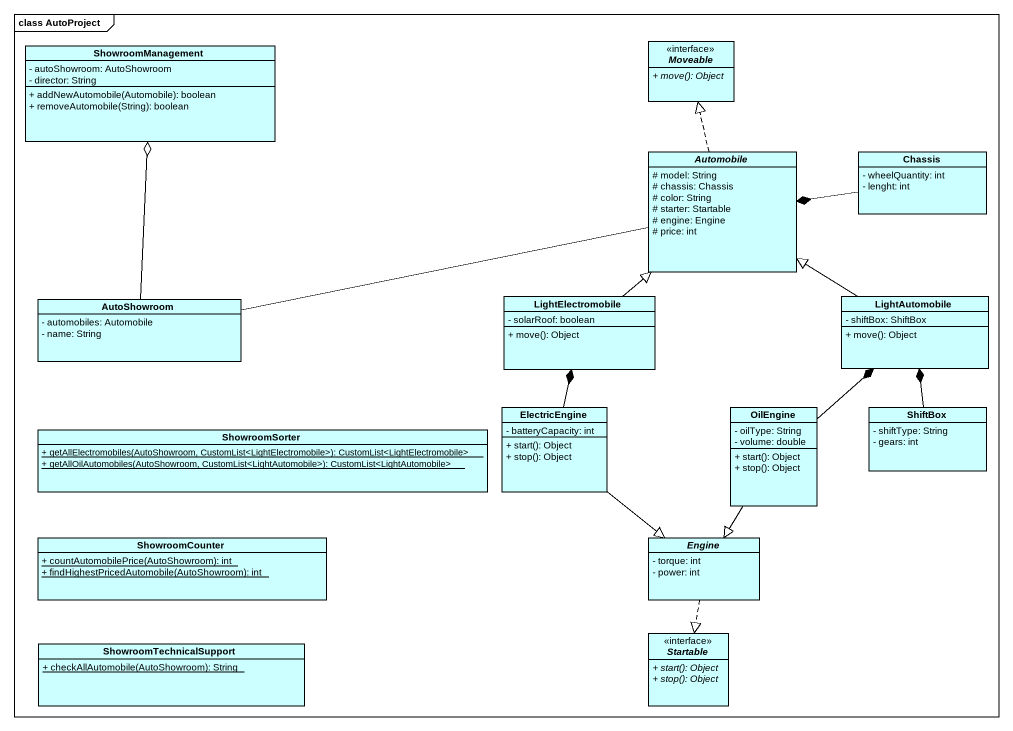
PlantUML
@startuml
mainframe class AutoProject
hide circle
hide empty members
skinparam classAttributeIconSize 0
interface Moveable #CCFFFF {
  {abstract} + move(): Object
}
class ShowroomManagement #CCFFFF {
  - autoShowroom: AutoShowroom
  - director: String
  + addNewAutomobile(Automobile): boolean
  + removeAutomobile(String): boolean
}
abstract class Automobile #CCFFFF {
  # model: String
  # chassis: Chassis
  # color: String
  # starter: Startable
  # engine: Engine
  # price: int
}
class Chassis #CCFFFF {
  - wheelQuantity: int
  - lenght: int
}
class AutoShowroom #CCFFFF {
  - automobiles: Automobile
  - name: String
}
class LightElectromobile #CCFFFF {
  - solarRoof: boolean
  + move(): Object
}
class LightAutomobile #CCFFFF {
  - shiftBox: ShiftBox
  + move(): Object
}
class ShowroomSorter #CCFFFF {
  {static} + getAllElectromobiles(AutoShowroom, CustomList<LightElectromobile>): CustomList<LightElectromobile>
  {static} + getAllOilAutomobiles(AutoShowroom, CustomList<LightAutomobile>): CustomList<LightAutomobile>
}
class ElectricEngine #CCFFFF {
  - batteryCapacity: int
  + start(): Object
  + stop(): Object
}
class OilEngine #CCFFFF {
  - oilType: String
  - volume: double
  + start(): Object
  + stop(): Object
}
class ShiftBox #CCFFFF {
  - shiftType: String
  - gears: int
}
class ShowroomCounter #CCFFFF {
  {static} + countAutomobilePrice(AutoShowroom): int
  {static} + findHighestPricedAutomobile(AutoShowroom): int
}
abstract class Engine #CCFFFF {
  - torque: int
  - power: int
}
class ShowroomTechnicalSupport #CCFFFF {
  {static} + checkAllAutomobile(AutoShowroom): String
}
interface Startable #CCFFFF {
  {abstract} + start(): Object
  {abstract} + stop(): Object
}
Automobile .up.|> Moveable
Chassis -left-* Automobile
AutoShowroom -up-o ShowroomManagement
AutoShowroom -right- Automobile
LightElectromobile -up-|> Automobile
LightAutomobile -up-|> Automobile
ElectricEngine -up-* LightElectromobile
ElectricEngine --|> Engine
OilEngine -up-* LightAutomobile
OilEngine --|> Engine
ShiftBox -up-* LightAutomobile
Engine ..|> Startable
@enduml
